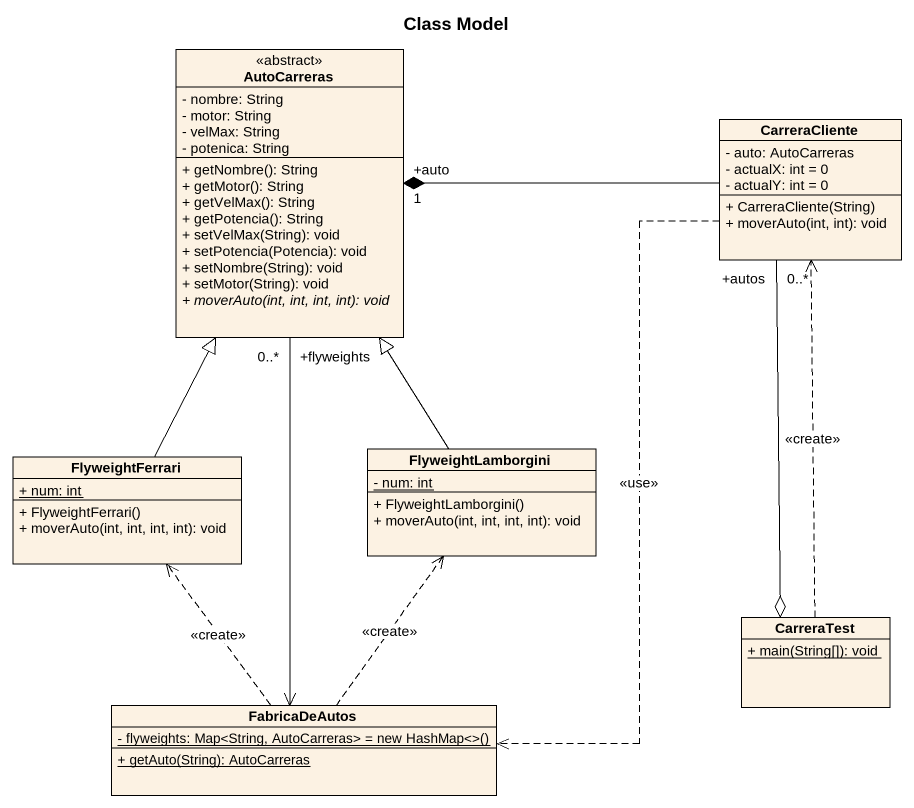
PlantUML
@startuml
title Class Model
hide circle
hide empty members
skinparam classAttributeIconSize 0
class AutoCarreras <<abstract>> {
  - nombre: String
  - motor: String
  - velMax: String
  - potenica: String
  + getNombre(): String
  + getMotor(): String
  + getVelMax(): String
  + getPotencia(): String
  + setVelMax(String): void
  + setPotencia(Potencia): void
  + setNombre(String): void
  + setMotor(String): void
  {abstract} + moverAuto(int, int, int, int): void
}
class CarreraCliente {
  - auto: AutoCarreras
  - actualX: int = 0
  - actualY: int = 0
  + CarreraCliente(String)
  + moverAuto(int, int): void
}
class FlyweightLamborgini {
  {static} - num: int
  + FlyweightLamborgini()
  + moverAuto(int, int, int, int): void
}
class FlyweightFerrari {
  {static} + num: int
  + FlyweightFerrari()
  + moverAuto(int, int, int, int): void
}
class CarreraTest {
  {static} + main(String[]): void
}
class FabricaDeAutos {
  {static} {field} - flyweights: Map<String, AutoCarreras> = new HashMap<>()
  {static} + getAuto(String): AutoCarreras
}
AutoCarreras "+flyweights\n0..*" --> FabricaDeAutos
CarreraCliente -left-* "+auto\n1" AutoCarreras
CarreraCliente "+autos\n0..*" --o CarreraTest
CarreraCliente ..> FabricaDeAutos : <<use>>
FlyweightLamborgini -up-|> AutoCarreras
FlyweightFerrari -up-|> AutoCarreras
CarreraTest .up.> CarreraCliente : <<create>>
FabricaDeAutos .up.> FlyweightLamborgini : <<create>>
FabricaDeAutos .up.> FlyweightFerrari : <<create>>
@enduml
